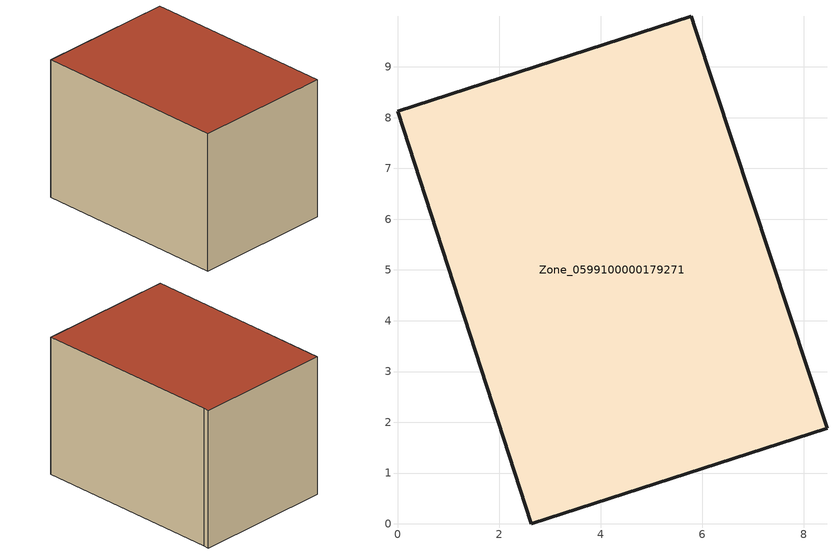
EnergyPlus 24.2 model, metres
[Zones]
Zone_0599100000179271
 floor ground (C_G): 0,8.13 5.78,10 5.86,9.75 8.46,1.88 2.63,0 z3.44
 wall outside (C_F): 2.63,0 8.46,1.88 5.86,9.75 5.78,10 0,8.13 2.63,0 z3.44:9.56
 roof outside (C_R): 5.78,10 0,8.13 2.63,0 8.46,1.88 5.86,9.75 z9.56
[BUILDING]
Pand.0599100000179271: North Axis=0; Terrain=City; Loads Convergence Tolerance Value=0.04; Temperature Convergence Tolerance Value=0.4; Solar Distribution=FullExterior; Maximum Number of Warmup Days=25; Minimum Number of Warmup Days=1
[Site:Location]
Rotterdam.The.Hague.AP_ZH_NLD Design_Conditions: Latitude=51.96; Longitude=4.45; Time Zone=1; Elevation=-4.5
[SITE:GROUNDTEMPERATURE:BUILDINGSURFACE]
18, 18, 18, 18, 18, 18, 18, 18, 18, 18, 18, 18
[MATERIAL] Thermal Absorptance=0.9; Solar Absorptance=0.7; Visible Absorptance=0.7
Name | Roughness | Thickness | Conductivity | Density | Specific Heat
G.TC.1946-1964 | MediumSmooth | 0.15 | 1 | 540 | 1210
F.TC.1946-1964 | Rough | 0.3 | 0.857143 | 1920 | 840
R.TC.1946-1964 | MediumRough | 0.2 | 0.235294 | 1500 | 1000
[CONSTRUCTION]
C_G: G.TC.1946-1964
C_F: F.TC.1946-1964
C_R: R.TC.1946-1964
[ZONE]
Zone_0599100000179271: Type=1; Multiplier=1; Ceiling Height=Autocalculate; Volume=Autocalculate; Floor Area=autocalculate; Part of Total Floor Area=Yes
[ZONEINFILTRATION:DESIGNFLOWRATE]
Infil_Zone_0599100000179271: Zone or ZoneList or Space or SpaceList=Zone_0599100000179271; Schedule=AlwaysOn; Design Flow Rate Calculation Method=Flow/Area; Flow Rate per Floor Area=0.003; Constant Term Coefficient=1; Temperature Term Coefficient=0; Velocity Term Coefficient=0; Velocity Squared Term Coefficient=0
[HVACTEMPLATE:ZONE:IDEALLOADSAIRSYSTEM]
Zone_0599100000179271: Maximum Heating Supply Air Temperature=50; Minimum Cooling Supply Air Temperature=13; Maximum Heating Supply Air Humidity Ratio=0.0156; Minimum Cooling Supply Air Humidity Ratio=0.0077; Heating Limit=NoLimit; Cooling Limit=NoLimit; Dehumidification Control Type=ConstantSensibleHeatRatio; Cooling Sensible Heat Ratio=0.7; Dehumidification Setpoint=60; Humidification Control Type=None; Humidification Setpoint=30; Outdoor Air Method=None; Outdoor Air Flow Rate per Person=0.00944; Outdoor Air Flow Rate per Zone Floor Area=0; Outdoor Air Flow Rate per Zone=0; Demand Controlled Ventilation Type=None; Outdoor Air Economizer Type=NoEconomizer; Heat Recovery Type=None; Sensible Heat Recovery Effectiveness=0.7; Latent Heat Recovery Effectiveness=0.65
[ZONECONTROL:THERMOSTAT]
ThermostatControl_Zone_0599100000179271: Zone or ZoneList=Zone_0599100000179271; Control Type Schedule=DualSetpointControlType; Control 1=Thermostat_Zone_0599100000179271; Temperature Difference Between Cutout And Setpoint=0
[THERMOSTATSETPOINT:DUALSETPOINT]
Thermostat_Zone_0599100000179271: Heating Setpoint Temperature Schedule=HeatingSetpoint_Zone_0599100000179271; Cooling Setpoint Temperature Schedule=CoolingSetpoint_Zone_0599100000179271
[SCHEDULE:COMPACT]
HeatingSetpoint_Zone_0599100000179271: Through: 12/31, For: AllDays, Until: 24:00, 21
CoolingSetpoint_Zone_0599100000179271: Through: 12/31, For: AllDays, Until: 24:00, 24
DualSetpointControlType: Through: 12/31, For: AllDays, Until: 24:00, 4
AlwaysOn: Through: 12/31, For: AllDays, Until: 24:00, 1
